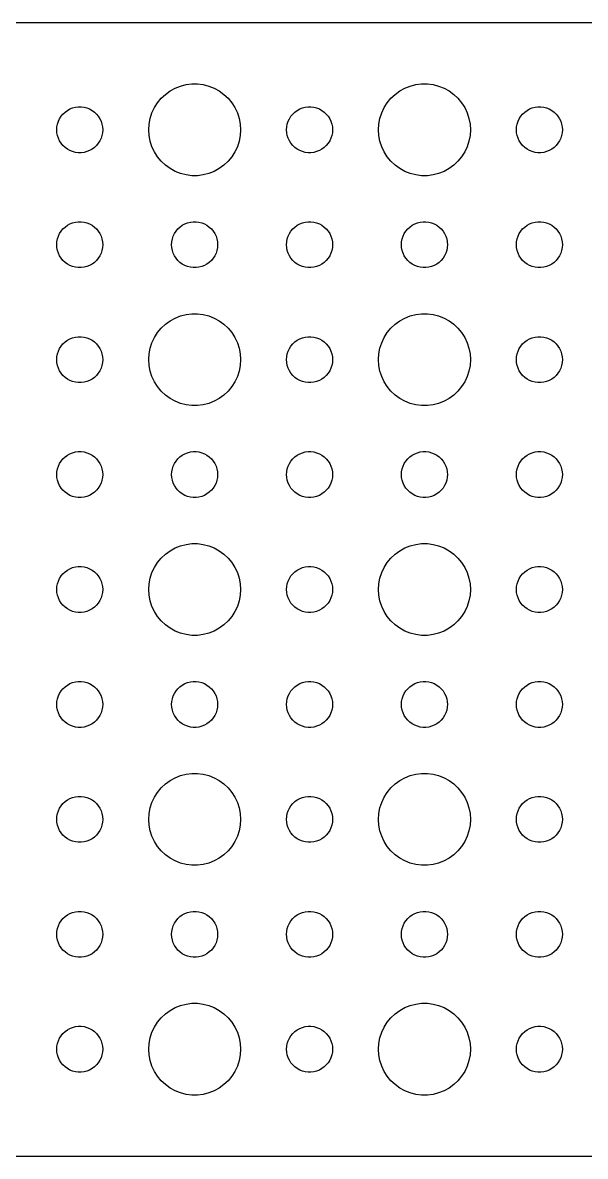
# Model space of a CAD drawing. Extents: x -82 to 82, y -37 to 37.
# Drawn here: x -41.2 to -4.5, y -37 to 37 of the extents above; entities that cross this region are included whole.
import ezdxf

# ---------------------------------------------------------------- set-up
doc = ezdxf.new("R2010")
doc.units = 0
doc.layers.get('0').update_dxf_attribs({"linetype": 'CONTINUOUS'})

msp = doc.modelspace()

# ---------------------------------------------------------------- linework, layer by layer
for points in [[(77.314, 36.9901), (-77.314, 36.9901)], [(-77.314, -36.9901), (77.314, -36.9901)]]:
    msp.add_lwpolyline(points)
for points in [[(-30.1884, 27.0059), (-30.5621, 27.0531), (-30.9271, 27.1468), (-31.2773, 27.2855), (-31.6075, 27.467), (-31.9123, 27.6885), (-32.1869, 27.9464), (-32.4271, 28.2366), (-32.6289, 28.5547), (-32.7893, 28.8956), (-32.9057, 29.2539), (-32.9763, 29.624), (-33, 30), (-32.9763, 30.376), (-32.9057, 30.7461), (-32.7893, 31.1044), (-32.6289, 31.4453), (-32.4271, 31.7634), (-32.1869, 32.0536), (-31.9123, 32.3115), (-31.6075, 32.533), (-31.2773, 32.7145), (-30.9271, 32.8532), (-30.5621, 32.9469), (-30.1884, 32.9941), (-29.8116, 32.9941), (-29.4379, 32.9469), (-29.0729, 32.8532), (-28.7227, 32.7145), (-28.3925, 32.533), (-28.0877, 32.3115), (-27.8131, 32.0536), (-27.5729, 31.7634), (-27.3711, 31.4453), (-27.2107, 31.1044), (-27.0943, 30.7461), (-27.0237, 30.376), (-27, 30), (-27.0237, 29.624), (-27.0943, 29.2539), (-27.2107, 28.8956), (-27.3711, 28.5547), (-27.5729, 28.2366), (-27.8131, 27.9464), (-28.0877, 27.6885), (-28.3925, 27.467), (-28.7227, 27.2855), (-29.0729, 27.1468), (-29.4379, 27.0531), (-29.8116, 27.0059)], [(-15.1884, 27.0059), (-15.5621, 27.0531), (-15.9271, 27.1468), (-16.2773, 27.2855), (-16.6075, 27.467), (-16.9123, 27.6885), (-17.1869, 27.9464), (-17.4271, 28.2366), (-17.6289, 28.5547), (-17.7893, 28.8956), (-17.9057, 29.2539), (-17.9763, 29.624), (-18, 30), (-17.9763, 30.376), (-17.9057, 30.7461), (-17.7893, 31.1044), (-17.6289, 31.4453), (-17.4271, 31.7634), (-17.1869, 32.0536), (-16.9123, 32.3115), (-16.6075, 32.533), (-16.2773, 32.7145), (-15.9271, 32.8532), (-15.5621, 32.9469), (-15.1884, 32.9941), (-14.8116, 32.9941), (-14.4379, 32.9469), (-14.0729, 32.8532), (-13.7227, 32.7145), (-13.3925, 32.533), (-13.0877, 32.3115), (-12.8131, 32.0536), (-12.5729, 31.7634), (-12.3711, 31.4453), (-12.2107, 31.1044), (-12.0943, 30.7461), (-12.0237, 30.376), (-12, 30), (-12.0237, 29.624), (-12.0943, 29.2539), (-12.2107, 28.8956), (-12.3711, 28.5547), (-12.5729, 28.2366), (-12.8131, 27.9464), (-13.0877, 27.6885), (-13.3925, 27.467), (-13.7227, 27.2855), (-14.0729, 27.1468), (-14.4379, 27.0531), (-14.8116, 27.0059)], [(-37.5942, 28.503), (-37.7811, 28.5266), (-37.9635, 28.5734), (-38.1387, 28.6428), (-38.3037, 28.7335), (-38.4561, 28.8442), (-38.5935, 28.9732), (-38.7135, 29.1183), (-38.8145, 29.2774), (-38.8947, 29.4478), (-38.9529, 29.627), (-38.9882, 29.812), (-39, 30), (-38.9882, 30.188), (-38.9529, 30.373), (-38.8947, 30.5522), (-38.8145, 30.7226), (-38.7135, 30.8817), (-38.5935, 31.0268), (-38.4561, 31.1558), (-38.3037, 31.2665), (-38.1387, 31.3572), (-37.9635, 31.4266), (-37.7811, 31.4734), (-37.5942, 31.497), (-37.4058, 31.497), (-37.2189, 31.4734), (-37.0365, 31.4266), (-36.8613, 31.3572), (-36.6963, 31.2665), (-36.5439, 31.1558), (-36.4065, 31.0268), (-36.2865, 30.8817), (-36.1855, 30.7226), (-36.1053, 30.5522), (-36.0471, 30.373), (-36.0118, 30.188), (-36, 30), (-36.0118, 29.812), (-36.0471, 29.627), (-36.1053, 29.4478), (-36.1855, 29.2774), (-36.2865, 29.1183), (-36.4065, 28.9732), (-36.5439, 28.8442), (-36.6963, 28.7335), (-36.8613, 28.6428), (-37.0365, 28.5734), (-37.2189, 28.5266), (-37.4058, 28.503)], [(-22.5942, 28.503), (-22.7811, 28.5266), (-22.9635, 28.5734), (-23.1387, 28.6428), (-23.3037, 28.7335), (-23.4561, 28.8442), (-23.5935, 28.9732), (-23.7135, 29.1183), (-23.8145, 29.2774), (-23.8947, 29.4478), (-23.9529, 29.627), (-23.9882, 29.812), (-24, 30), (-23.9882, 30.188), (-23.9529, 30.373), (-23.8947, 30.5522), (-23.8145, 30.7226), (-23.7135, 30.8817), (-23.5935, 31.0268), (-23.4561, 31.1558), (-23.3037, 31.2665), (-23.1387, 31.3572), (-22.9635, 31.4266), (-22.7811, 31.4734), (-22.5942, 31.497), (-22.4058, 31.497), (-22.2189, 31.4734), (-22.0365, 31.4266), (-21.8613, 31.3572), (-21.6963, 31.2665), (-21.5439, 31.1558), (-21.4065, 31.0268), (-21.2865, 30.8817), (-21.1855, 30.7226), (-21.1053, 30.5522), (-21.0471, 30.373), (-21.0118, 30.188), (-21, 30), (-21.0118, 29.812), (-21.0471, 29.627), (-21.1053, 29.4478), (-21.1855, 29.2774), (-21.2865, 29.1183), (-21.4065, 28.9732), (-21.5439, 28.8442), (-21.6963, 28.7335), (-21.8613, 28.6428), (-22.0365, 28.5734), (-22.2189, 28.5266), (-22.4058, 28.503)], [(-7.59419, 28.503), (-7.78107, 28.5266), (-7.96353, 28.5734), (-8.13867, 28.6428), (-8.30374, 28.7335), (-8.45614, 28.8442), (-8.59345, 28.9732), (-8.71353, 29.1183), (-8.81446, 29.2774), (-8.89466, 29.4478), (-8.95287, 29.627), (-8.98817, 29.812), (-9, 30), (-8.98817, 30.188), (-8.95287, 30.373), (-8.89466, 30.5522), (-8.81446, 30.7226), (-8.71353, 30.8817), (-8.59345, 31.0268), (-8.45614, 31.1558), (-8.30374, 31.2665), (-8.13867, 31.3572), (-7.96353, 31.4266), (-7.78107, 31.4734), (-7.59419, 31.497), (-7.40581, 31.497), (-7.21893, 31.4734), (-7.03647, 31.4266), (-6.86133, 31.3572), (-6.69626, 31.2665), (-6.54386, 31.1558), (-6.40655, 31.0268), (-6.28647, 30.8817), (-6.18554, 30.7226), (-6.10534, 30.5522), (-6.04713, 30.373), (-6.01183, 30.188), (-6, 30), (-6.01183, 29.812), (-6.04713, 29.627), (-6.10534, 29.4478), (-6.18554, 29.2774), (-6.28647, 29.1183), (-6.40655, 28.9732), (-6.54386, 28.8442), (-6.69626, 28.7335), (-6.86133, 28.6428), (-7.03647, 28.5734), (-7.21893, 28.5266), (-7.40581, 28.503)], [(-37.5942, 21.003), (-37.7811, 21.0266), (-37.9635, 21.0734), (-38.1387, 21.1428), (-38.3037, 21.2335), (-38.4561, 21.3442), (-38.5935, 21.4732), (-38.7135, 21.6183), (-38.8145, 21.7774), (-38.8947, 21.9478), (-38.9529, 22.127), (-38.9882, 22.312), (-39, 22.5), (-38.9882, 22.688), (-38.9529, 22.873), (-38.8947, 23.0522), (-38.8145, 23.2226), (-38.7135, 23.3817), (-38.5935, 23.5268), (-38.4561, 23.6558), (-38.3037, 23.7665), (-38.1387, 23.8572), (-37.9635, 23.9266), (-37.7811, 23.9734), (-37.5942, 23.997), (-37.4058, 23.997), (-37.2189, 23.9734), (-37.0365, 23.9266), (-36.8613, 23.8572), (-36.6963, 23.7665), (-36.5439, 23.6558), (-36.4065, 23.5268), (-36.2865, 23.3817), (-36.1855, 23.2226), (-36.1053, 23.0522), (-36.0471, 22.873), (-36.0118, 22.688), (-36, 22.5), (-36.0118, 22.312), (-36.0471, 22.127), (-36.1053, 21.9478), (-36.1855, 21.7774), (-36.2865, 21.6183), (-36.4065, 21.4732), (-36.5439, 21.3442), (-36.6963, 21.2335), (-36.8613, 21.1428), (-37.0365, 21.0734), (-37.2189, 21.0266), (-37.4058, 21.003)], [(-30.0942, 21.003), (-30.2811, 21.0266), (-30.4635, 21.0734), (-30.6387, 21.1428), (-30.8037, 21.2335), (-30.9561, 21.3442), (-31.0935, 21.4732), (-31.2135, 21.6183), (-31.3145, 21.7774), (-31.3947, 21.9478), (-31.4529, 22.127), (-31.4882, 22.312), (-31.5, 22.5), (-31.4882, 22.688), (-31.4529, 22.873), (-31.3947, 23.0522), (-31.3145, 23.2226), (-31.2135, 23.3817), (-31.0935, 23.5268), (-30.9561, 23.6558), (-30.8037, 23.7665), (-30.6387, 23.8572), (-30.4635, 23.9266), (-30.2811, 23.9734), (-30.0942, 23.997), (-29.9058, 23.997), (-29.7189, 23.9734), (-29.5365, 23.9266), (-29.3613, 23.8572), (-29.1963, 23.7665), (-29.0439, 23.6558), (-28.9065, 23.5268), (-28.7865, 23.3817), (-28.6855, 23.2226), (-28.6053, 23.0522), (-28.5471, 22.873), (-28.5118, 22.688), (-28.5, 22.5), (-28.5118, 22.312), (-28.5471, 22.127), (-28.6053, 21.9478), (-28.6855, 21.7774), (-28.7865, 21.6183), (-28.9065, 21.4732), (-29.0439, 21.3442), (-29.1963, 21.2335), (-29.3613, 21.1428), (-29.5365, 21.0734), (-29.7189, 21.0266), (-29.9058, 21.003)], [(-22.5942, 21.003), (-22.7811, 21.0266), (-22.9635, 21.0734), (-23.1387, 21.1428), (-23.3037, 21.2335), (-23.4561, 21.3442), (-23.5935, 21.4732), (-23.7135, 21.6183), (-23.8145, 21.7774), (-23.8947, 21.9478), (-23.9529, 22.127), (-23.9882, 22.312), (-24, 22.5), (-23.9882, 22.688), (-23.9529, 22.873), (-23.8947, 23.0522), (-23.8145, 23.2226), (-23.7135, 23.3817), (-23.5935, 23.5268), (-23.4561, 23.6558), (-23.3037, 23.7665), (-23.1387, 23.8572), (-22.9635, 23.9266), (-22.7811, 23.9734), (-22.5942, 23.997), (-22.4058, 23.997), (-22.2189, 23.9734), (-22.0365, 23.9266), (-21.8613, 23.8572), (-21.6963, 23.7665), (-21.5439, 23.6558), (-21.4065, 23.5268), (-21.2865, 23.3817), (-21.1855, 23.2226), (-21.1053, 23.0522), (-21.0471, 22.873), (-21.0118, 22.688), (-21, 22.5), (-21.0118, 22.312), (-21.0471, 22.127), (-21.1053, 21.9478), (-21.1855, 21.7774), (-21.2865, 21.6183), (-21.4065, 21.4732), (-21.5439, 21.3442), (-21.6963, 21.2335), (-21.8613, 21.1428), (-22.0365, 21.0734), (-22.2189, 21.0266), (-22.4058, 21.003)], [(-15.0942, 21.003), (-15.2811, 21.0266), (-15.4635, 21.0734), (-15.6387, 21.1428), (-15.8037, 21.2335), (-15.9561, 21.3442), (-16.0935, 21.4732), (-16.2135, 21.6183), (-16.3145, 21.7774), (-16.3947, 21.9478), (-16.4529, 22.127), (-16.4882, 22.312), (-16.5, 22.5), (-16.4882, 22.688), (-16.4529, 22.873), (-16.3947, 23.0522), (-16.3145, 23.2226), (-16.2135, 23.3817), (-16.0935, 23.5268), (-15.9561, 23.6558), (-15.8037, 23.7665), (-15.6387, 23.8572), (-15.4635, 23.9266), (-15.2811, 23.9734), (-15.0942, 23.997), (-14.9058, 23.997), (-14.7189, 23.9734), (-14.5365, 23.9266), (-14.3613, 23.8572), (-14.1963, 23.7665), (-14.0439, 23.6558), (-13.9065, 23.5268), (-13.7865, 23.3817), (-13.6855, 23.2226), (-13.6053, 23.0522), (-13.5471, 22.873), (-13.5118, 22.688), (-13.5, 22.5), (-13.5118, 22.312), (-13.5471, 22.127), (-13.6053, 21.9478), (-13.6855, 21.7774), (-13.7865, 21.6183), (-13.9065, 21.4732), (-14.0439, 21.3442), (-14.1963, 21.2335), (-14.3613, 21.1428), (-14.5365, 21.0734), (-14.7189, 21.0266), (-14.9058, 21.003)], [(-7.59419, 21.003), (-7.78107, 21.0266), (-7.96353, 21.0734), (-8.13867, 21.1428), (-8.30374, 21.2335), (-8.45614, 21.3442), (-8.59345, 21.4732), (-8.71353, 21.6183), (-8.81446, 21.7774), (-8.89466, 21.9478), (-8.95287, 22.127), (-8.98817, 22.312), (-9, 22.5), (-8.98817, 22.688), (-8.95287, 22.873), (-8.89466, 23.0522), (-8.81446, 23.2226), (-8.71353, 23.3817), (-8.59345, 23.5268), (-8.45614, 23.6558), (-8.30374, 23.7665), (-8.13867, 23.8572), (-7.96353, 23.9266), (-7.78107, 23.9734), (-7.59419, 23.997), (-7.40581, 23.997), (-7.21893, 23.9734), (-7.03647, 23.9266), (-6.86133, 23.8572), (-6.69626, 23.7665), (-6.54386, 23.6558), (-6.40655, 23.5268), (-6.28647, 23.3817), (-6.18554, 23.2226), (-6.10534, 23.0522), (-6.04713, 22.873), (-6.01183, 22.688), (-6, 22.5), (-6.01183, 22.312), (-6.04713, 22.127), (-6.10534, 21.9478), (-6.18554, 21.7774), (-6.28647, 21.6183), (-6.40655, 21.4732), (-6.54386, 21.3442), (-6.69626, 21.2335), (-6.86133, 21.1428), (-7.03647, 21.0734), (-7.21893, 21.0266), (-7.40581, 21.003)], [(-30.1884, 12.0059), (-30.5621, 12.0531), (-30.9271, 12.1468), (-31.2773, 12.2855), (-31.6075, 12.467), (-31.9123, 12.6885), (-32.1869, 12.9464), (-32.4271, 13.2366), (-32.6289, 13.5547), (-32.7893, 13.8956), (-32.9057, 14.2539), (-32.9763, 14.624), (-33, 15), (-32.9763, 15.376), (-32.9057, 15.7461), (-32.7893, 16.1044), (-32.6289, 16.4453), (-32.4271, 16.7634), (-32.1869, 17.0536), (-31.9123, 17.3115), (-31.6075, 17.533), (-31.2773, 17.7145), (-30.9271, 17.8532), (-30.5621, 17.9469), (-30.1884, 17.9941), (-29.8116, 17.9941), (-29.4379, 17.9469), (-29.0729, 17.8532), (-28.7227, 17.7145), (-28.3925, 17.533), (-28.0877, 17.3115), (-27.8131, 17.0536), (-27.5729, 16.7634), (-27.3711, 16.4453), (-27.2107, 16.1044), (-27.0943, 15.7461), (-27.0237, 15.376), (-27, 15), (-27.0237, 14.624), (-27.0943, 14.2539), (-27.2107, 13.8956), (-27.3711, 13.5547), (-27.5729, 13.2366), (-27.8131, 12.9464), (-28.0877, 12.6885), (-28.3925, 12.467), (-28.7227, 12.2855), (-29.0729, 12.1468), (-29.4379, 12.0531), (-29.8116, 12.0059)], [(-15.1884, 12.0059), (-15.5621, 12.0531), (-15.9271, 12.1468), (-16.2773, 12.2855), (-16.6075, 12.467), (-16.9123, 12.6885), (-17.1869, 12.9464), (-17.4271, 13.2366), (-17.6289, 13.5547), (-17.7893, 13.8956), (-17.9057, 14.2539), (-17.9763, 14.624), (-18, 15), (-17.9763, 15.376), (-17.9057, 15.7461), (-17.7893, 16.1044), (-17.6289, 16.4453), (-17.4271, 16.7634), (-17.1869, 17.0536), (-16.9123, 17.3115), (-16.6075, 17.533), (-16.2773, 17.7145), (-15.9271, 17.8532), (-15.5621, 17.9469), (-15.1884, 17.9941), (-14.8116, 17.9941), (-14.4379, 17.9469), (-14.0729, 17.8532), (-13.7227, 17.7145), (-13.3925, 17.533), (-13.0877, 17.3115), (-12.8131, 17.0536), (-12.5729, 16.7634), (-12.3711, 16.4453), (-12.2107, 16.1044), (-12.0943, 15.7461), (-12.0237, 15.376), (-12, 15), (-12.0237, 14.624), (-12.0943, 14.2539), (-12.2107, 13.8956), (-12.3711, 13.5547), (-12.5729, 13.2366), (-12.8131, 12.9464), (-13.0877, 12.6885), (-13.3925, 12.467), (-13.7227, 12.2855), (-14.0729, 12.1468), (-14.4379, 12.0531), (-14.8116, 12.0059)], [(-37.5942, 13.503), (-37.7811, 13.5266), (-37.9635, 13.5734), (-38.1387, 13.6428), (-38.3037, 13.7335), (-38.4561, 13.8442), (-38.5935, 13.9732), (-38.7135, 14.1183), (-38.8145, 14.2774), (-38.8947, 14.4478), (-38.9529, 14.627), (-38.9882, 14.812), (-39, 15), (-38.9882, 15.188), (-38.9529, 15.373), (-38.8947, 15.5522), (-38.8145, 15.7226), (-38.7135, 15.8817), (-38.5935, 16.0268), (-38.4561, 16.1558), (-38.3037, 16.2665), (-38.1387, 16.3572), (-37.9635, 16.4266), (-37.7811, 16.4734), (-37.5942, 16.497), (-37.4058, 16.497), (-37.2189, 16.4734), (-37.0365, 16.4266), (-36.8613, 16.3572), (-36.6963, 16.2665), (-36.5439, 16.1558), (-36.4065, 16.0268), (-36.2865, 15.8817), (-36.1855, 15.7226), (-36.1053, 15.5522), (-36.0471, 15.373), (-36.0118, 15.188), (-36, 15), (-36.0118, 14.812), (-36.0471, 14.627), (-36.1053, 14.4478), (-36.1855, 14.2774), (-36.2865, 14.1183), (-36.4065, 13.9732), (-36.5439, 13.8442), (-36.6963, 13.7335), (-36.8613, 13.6428), (-37.0365, 13.5734), (-37.2189, 13.5266), (-37.4058, 13.503)], [(-22.5942, 13.503), (-22.7811, 13.5266), (-22.9635, 13.5734), (-23.1387, 13.6428), (-23.3037, 13.7335), (-23.4561, 13.8442), (-23.5935, 13.9732), (-23.7135, 14.1183), (-23.8145, 14.2774), (-23.8947, 14.4478), (-23.9529, 14.627), (-23.9882, 14.812), (-24, 15), (-23.9882, 15.188), (-23.9529, 15.373), (-23.8947, 15.5522), (-23.8145, 15.7226), (-23.7135, 15.8817), (-23.5935, 16.0268), (-23.4561, 16.1558), (-23.3037, 16.2665), (-23.1387, 16.3572), (-22.9635, 16.4266), (-22.7811, 16.4734), (-22.5942, 16.497), (-22.4058, 16.497), (-22.2189, 16.4734), (-22.0365, 16.4266), (-21.8613, 16.3572), (-21.6963, 16.2665), (-21.5439, 16.1558), (-21.4065, 16.0268), (-21.2865, 15.8817), (-21.1855, 15.7226), (-21.1053, 15.5522), (-21.0471, 15.373), (-21.0118, 15.188), (-21, 15), (-21.0118, 14.812), (-21.0471, 14.627), (-21.1053, 14.4478), (-21.1855, 14.2774), (-21.2865, 14.1183), (-21.4065, 13.9732), (-21.5439, 13.8442), (-21.6963, 13.7335), (-21.8613, 13.6428), (-22.0365, 13.5734), (-22.2189, 13.5266), (-22.4058, 13.503)], [(-7.59419, 13.503), (-7.78107, 13.5266), (-7.96353, 13.5734), (-8.13867, 13.6428), (-8.30374, 13.7335), (-8.45614, 13.8442), (-8.59345, 13.9732), (-8.71353, 14.1183), (-8.81446, 14.2774), (-8.89466, 14.4478), (-8.95287, 14.627), (-8.98817, 14.812), (-9, 15), (-8.98817, 15.188), (-8.95287, 15.373), (-8.89466, 15.5522), (-8.81446, 15.7226), (-8.71353, 15.8817), (-8.59345, 16.0268), (-8.45614, 16.1558), (-8.30374, 16.2665), (-8.13867, 16.3572), (-7.96353, 16.4266), (-7.78107, 16.4734), (-7.59419, 16.497), (-7.40581, 16.497), (-7.21893, 16.4734), (-7.03647, 16.4266), (-6.86133, 16.3572), (-6.69626, 16.2665), (-6.54386, 16.1558), (-6.40655, 16.0268), (-6.28647, 15.8817), (-6.18554, 15.7226), (-6.10534, 15.5522), (-6.04713, 15.373), (-6.01183, 15.188), (-6, 15), (-6.01183, 14.812), (-6.04713, 14.627), (-6.10534, 14.4478), (-6.18554, 14.2774), (-6.28647, 14.1183), (-6.40655, 13.9732), (-6.54386, 13.8442), (-6.69626, 13.7335), (-6.86133, 13.6428), (-7.03647, 13.5734), (-7.21893, 13.5266), (-7.40581, 13.503)], [(-37.5942, 6.00296), (-37.7811, 6.02657), (-37.9635, 6.07342), (-38.1387, 6.14276), (-38.3037, 6.23351), (-38.4561, 6.34423), (-38.5935, 6.47318), (-38.7135, 6.61832), (-38.8145, 6.77737), (-38.8947, 6.94781), (-38.9529, 7.12697), (-38.9882, 7.312), (-39, 7.5), (-38.9882, 7.688), (-38.9529, 7.87303), (-38.8947, 8.05219), (-38.8145, 8.22263), (-38.7135, 8.38168), (-38.5935, 8.52682), (-38.4561, 8.65577), (-38.3037, 8.76649), (-38.1387, 8.85724), (-37.9635, 8.92658), (-37.7811, 8.97343), (-37.5942, 8.99704), (-37.4058, 8.99704), (-37.2189, 8.97343), (-37.0365, 8.92658), (-36.8613, 8.85724), (-36.6963, 8.76649), (-36.5439, 8.65577), (-36.4065, 8.52682), (-36.2865, 8.38168), (-36.1855, 8.22263), (-36.1053, 8.05219), (-36.0471, 7.87303), (-36.0118, 7.688), (-36, 7.5), (-36.0118, 7.312), (-36.0471, 7.12697), (-36.1053, 6.94781), (-36.1855, 6.77737), (-36.2865, 6.61832), (-36.4065, 6.47318), (-36.5439, 6.34423), (-36.6963, 6.23351), (-36.8613, 6.14276), (-37.0365, 6.07342), (-37.2189, 6.02657), (-37.4058, 6.00296)], [(-30.0942, 6.00296), (-30.2811, 6.02657), (-30.4635, 6.07342), (-30.6387, 6.14276), (-30.8037, 6.23351), (-30.9561, 6.34423), (-31.0935, 6.47318), (-31.2135, 6.61832), (-31.3145, 6.77737), (-31.3947, 6.94781), (-31.4529, 7.12697), (-31.4882, 7.312), (-31.5, 7.5), (-31.4882, 7.688), (-31.4529, 7.87303), (-31.3947, 8.05219), (-31.3145, 8.22263), (-31.2135, 8.38168), (-31.0935, 8.52682), (-30.9561, 8.65577), (-30.8037, 8.76649), (-30.6387, 8.85724), (-30.4635, 8.92658), (-30.2811, 8.97343), (-30.0942, 8.99704), (-29.9058, 8.99704), (-29.7189, 8.97343), (-29.5365, 8.92658), (-29.3613, 8.85724), (-29.1963, 8.76649), (-29.0439, 8.65577), (-28.9065, 8.52682), (-28.7865, 8.38168), (-28.6855, 8.22263), (-28.6053, 8.05219), (-28.5471, 7.87303), (-28.5118, 7.688), (-28.5, 7.5), (-28.5118, 7.312), (-28.5471, 7.12697), (-28.6053, 6.94781), (-28.6855, 6.77737), (-28.7865, 6.61832), (-28.9065, 6.47318), (-29.0439, 6.34423), (-29.1963, 6.23351), (-29.3613, 6.14276), (-29.5365, 6.07342), (-29.7189, 6.02657), (-29.9058, 6.00296)], [(-22.5942, 6.00296), (-22.7811, 6.02657), (-22.9635, 6.07342), (-23.1387, 6.14276), (-23.3037, 6.23351), (-23.4561, 6.34423), (-23.5935, 6.47318), (-23.7135, 6.61832), (-23.8145, 6.77737), (-23.8947, 6.94781), (-23.9529, 7.12697), (-23.9882, 7.312), (-24, 7.5), (-23.9882, 7.688), (-23.9529, 7.87303), (-23.8947, 8.05219), (-23.8145, 8.22263), (-23.7135, 8.38168), (-23.5935, 8.52682), (-23.4561, 8.65577), (-23.3037, 8.76649), (-23.1387, 8.85724), (-22.9635, 8.92658), (-22.7811, 8.97343), (-22.5942, 8.99704), (-22.4058, 8.99704), (-22.2189, 8.97343), (-22.0365, 8.92658), (-21.8613, 8.85724), (-21.6963, 8.76649), (-21.5439, 8.65577), (-21.4065, 8.52682), (-21.2865, 8.38168), (-21.1855, 8.22263), (-21.1053, 8.05219), (-21.0471, 7.87303), (-21.0118, 7.688), (-21, 7.5), (-21.0118, 7.312), (-21.0471, 7.12697), (-21.1053, 6.94781), (-21.1855, 6.77737), (-21.2865, 6.61832), (-21.4065, 6.47318), (-21.5439, 6.34423), (-21.6963, 6.23351), (-21.8613, 6.14276), (-22.0365, 6.07342), (-22.2189, 6.02657), (-22.4058, 6.00296)], [(-15.0942, 6.00296), (-15.2811, 6.02657), (-15.4635, 6.07342), (-15.6387, 6.14276), (-15.8037, 6.23351), (-15.9561, 6.34423), (-16.0935, 6.47318), (-16.2135, 6.61832), (-16.3145, 6.77737), (-16.3947, 6.94781), (-16.4529, 7.12697), (-16.4882, 7.312), (-16.5, 7.5), (-16.4882, 7.688), (-16.4529, 7.87303), (-16.3947, 8.05219), (-16.3145, 8.22263), (-16.2135, 8.38168), (-16.0935, 8.52682), (-15.9561, 8.65577), (-15.8037, 8.76649), (-15.6387, 8.85724), (-15.4635, 8.92658), (-15.2811, 8.97343), (-15.0942, 8.99704), (-14.9058, 8.99704), (-14.7189, 8.97343), (-14.5365, 8.92658), (-14.3613, 8.85724), (-14.1963, 8.76649), (-14.0439, 8.65577), (-13.9065, 8.52682), (-13.7865, 8.38168), (-13.6855, 8.22263), (-13.6053, 8.05219), (-13.5471, 7.87303), (-13.5118, 7.688), (-13.5, 7.5), (-13.5118, 7.312), (-13.5471, 7.12697), (-13.6053, 6.94781), (-13.6855, 6.77737), (-13.7865, 6.61832), (-13.9065, 6.47318), (-14.0439, 6.34423), (-14.1963, 6.23351), (-14.3613, 6.14276), (-14.5365, 6.07342), (-14.7189, 6.02657), (-14.9058, 6.00296)], [(-7.59419, 6.00296), (-7.78107, 6.02657), (-7.96353, 6.07342), (-8.13867, 6.14276), (-8.30374, 6.23351), (-8.45614, 6.34423), (-8.59345, 6.47318), (-8.71353, 6.61832), (-8.81446, 6.77737), (-8.89466, 6.94781), (-8.95287, 7.12697), (-8.98817, 7.312), (-9, 7.5), (-8.98817, 7.688), (-8.95287, 7.87303), (-8.89466, 8.05219), (-8.81446, 8.22263), (-8.71353, 8.38168), (-8.59345, 8.52682), (-8.45614, 8.65577), (-8.30374, 8.76649), (-8.13867, 8.85724), (-7.96353, 8.92658), (-7.78107, 8.97343), (-7.59419, 8.99704), (-7.40581, 8.99704), (-7.21893, 8.97343), (-7.03647, 8.92658), (-6.86133, 8.85724), (-6.69626, 8.76649), (-6.54386, 8.65577), (-6.40655, 8.52682), (-6.28647, 8.38168), (-6.18554, 8.22263), (-6.10534, 8.05219), (-6.04713, 7.87303), (-6.01183, 7.688), (-6, 7.5), (-6.01183, 7.312), (-6.04713, 7.12697), (-6.10534, 6.94781), (-6.18554, 6.77737), (-6.28647, 6.61832), (-6.40655, 6.47318), (-6.54386, 6.34423), (-6.69626, 6.23351), (-6.86133, 6.14276), (-7.03647, 6.07342), (-7.21893, 6.02657), (-7.40581, 6.00296)], [(-30.1884, -2.99408), (-30.5621, -2.94686), (-30.9271, -2.85317), (-31.2773, -2.71448), (-31.6075, -2.53298), (-31.9123, -2.31154), (-32.1869, -2.05364), (-32.4271, -1.76336), (-32.6289, -1.44526), (-32.7893, -1.10437), (-32.9057, -0.74607), (-32.9763, -0.376), (-33, 0), (-32.9763, 0.376), (-32.9057, 0.74607), (-32.7893, 1.10437), (-32.6289, 1.44526), (-32.4271, 1.76336), (-32.1869, 2.05364), (-31.9123, 2.31154), (-31.6075, 2.53298), (-31.2773, 2.71448), (-30.9271, 2.85317), (-30.5621, 2.94686), (-30.1884, 2.99408), (-29.8116, 2.99408), (-29.4379, 2.94686), (-29.0729, 2.85317), (-28.7227, 2.71448), (-28.3925, 2.53298), (-28.0877, 2.31154), (-27.8131, 2.05364), (-27.5729, 1.76336), (-27.3711, 1.44526), (-27.2107, 1.10437), (-27.0943, 0.74607), (-27.0237, 0.376), (-27, 0), (-27.0237, -0.376), (-27.0943, -0.74607), (-27.2107, -1.10437), (-27.3711, -1.44526), (-27.5729, -1.76336), (-27.8131, -2.05364), (-28.0877, -2.31154), (-28.3925, -2.53298), (-28.7227, -2.71448), (-29.0729, -2.85317), (-29.4379, -2.94686), (-29.8116, -2.99408)], [(-15.1884, -2.99408), (-15.5621, -2.94686), (-15.9271, -2.85317), (-16.2773, -2.71448), (-16.6075, -2.53298), (-16.9123, -2.31154), (-17.1869, -2.05364), (-17.4271, -1.76336), (-17.6289, -1.44526), (-17.7893, -1.10437), (-17.9057, -0.74607), (-17.9763, -0.376), (-18, 0), (-17.9763, 0.376), (-17.9057, 0.74607), (-17.7893, 1.10437), (-17.6289, 1.44526), (-17.4271, 1.76336), (-17.1869, 2.05364), (-16.9123, 2.31154), (-16.6075, 2.53298), (-16.2773, 2.71448), (-15.9271, 2.85317), (-15.5621, 2.94686), (-15.1884, 2.99408), (-14.8116, 2.99408), (-14.4379, 2.94686), (-14.0729, 2.85317), (-13.7227, 2.71448), (-13.3925, 2.53298), (-13.0877, 2.31154), (-12.8131, 2.05364), (-12.5729, 1.76336), (-12.3711, 1.44526), (-12.2107, 1.10437), (-12.0943, 0.74607), (-12.0237, 0.376), (-12, 0), (-12.0237, -0.376), (-12.0943, -0.74607), (-12.2107, -1.10437), (-12.3711, -1.44526), (-12.5729, -1.76336), (-12.8131, -2.05364), (-13.0877, -2.31154), (-13.3925, -2.53298), (-13.7227, -2.71448), (-14.0729, -2.85317), (-14.4379, -2.94686), (-14.8116, -2.99408)], [(-37.5942, -1.49704), (-37.7811, -1.47343), (-37.9635, -1.42658), (-38.1387, -1.35724), (-38.3037, -1.26649), (-38.4561, -1.15577), (-38.5935, -1.02682), (-38.7135, -0.88168), (-38.8145, -0.72263), (-38.8947, -0.55219), (-38.9529, -0.37304), (-38.9882, -0.188), (-39, 0), (-38.9882, 0.188), (-38.9529, 0.37304), (-38.8947, 0.55219), (-38.8145, 0.72263), (-38.7135, 0.88168), (-38.5935, 1.02682), (-38.4561, 1.15577), (-38.3037, 1.26649), (-38.1387, 1.35724), (-37.9635, 1.42658), (-37.7811, 1.47343), (-37.5942, 1.49704), (-37.4058, 1.49704), (-37.2189, 1.47343), (-37.0365, 1.42658), (-36.8613, 1.35724), (-36.6963, 1.26649), (-36.5439, 1.15577), (-36.4065, 1.02682), (-36.2865, 0.88168), (-36.1855, 0.72263), (-36.1053, 0.55219), (-36.0471, 0.37304), (-36.0118, 0.188), (-36, 0), (-36.0118, -0.188), (-36.0471, -0.37304), (-36.1053, -0.55219), (-36.1855, -0.72263), (-36.2865, -0.88168), (-36.4065, -1.02682), (-36.5439, -1.15577), (-36.6963, -1.26649), (-36.8613, -1.35724), (-37.0365, -1.42658), (-37.2189, -1.47343), (-37.4058, -1.49704)], [(-22.5942, -1.49704), (-22.7811, -1.47343), (-22.9635, -1.42658), (-23.1387, -1.35724), (-23.3037, -1.26649), (-23.4561, -1.15577), (-23.5935, -1.02682), (-23.7135, -0.88168), (-23.8145, -0.72263), (-23.8947, -0.55219), (-23.9529, -0.37304), (-23.9882, -0.188), (-24, 0), (-23.9882, 0.188), (-23.9529, 0.37304), (-23.8947, 0.55219), (-23.8145, 0.72263), (-23.7135, 0.88168), (-23.5935, 1.02682), (-23.4561, 1.15577), (-23.3037, 1.26649), (-23.1387, 1.35724), (-22.9635, 1.42658), (-22.7811, 1.47343), (-22.5942, 1.49704), (-22.4058, 1.49704), (-22.2189, 1.47343), (-22.0365, 1.42658), (-21.8613, 1.35724), (-21.6963, 1.26649), (-21.5439, 1.15577), (-21.4065, 1.02682), (-21.2865, 0.88168), (-21.1855, 0.72263), (-21.1053, 0.55219), (-21.0471, 0.37304), (-21.0118, 0.188), (-21, 0), (-21.0118, -0.188), (-21.0471, -0.37304), (-21.1053, -0.55219), (-21.1855, -0.72263), (-21.2865, -0.88168), (-21.4065, -1.02682), (-21.5439, -1.15577), (-21.6963, -1.26649), (-21.8613, -1.35724), (-22.0365, -1.42658), (-22.2189, -1.47343), (-22.4058, -1.49704)], [(-7.59419, -1.49704), (-7.78107, -1.47343), (-7.96353, -1.42658), (-8.13867, -1.35724), (-8.30374, -1.26649), (-8.45614, -1.15577), (-8.59345, -1.02682), (-8.71353, -0.88168), (-8.81446, -0.72263), (-8.89466, -0.55219), (-8.95287, -0.37304), (-8.98817, -0.188), (-9, 0), (-8.98817, 0.188), (-8.95287, 0.37304), (-8.89466, 0.55219), (-8.81446, 0.72263), (-8.71353, 0.88168), (-8.59345, 1.02682), (-8.45614, 1.15577), (-8.30374, 1.26649), (-8.13867, 1.35724), (-7.96353, 1.42658), (-7.78107, 1.47343), (-7.59419, 1.49704), (-7.40581, 1.49704), (-7.21893, 1.47343), (-7.03647, 1.42658), (-6.86133, 1.35724), (-6.69626, 1.26649), (-6.54386, 1.15577), (-6.40655, 1.02682), (-6.28647, 0.88168), (-6.18554, 0.72263), (-6.10534, 0.55219), (-6.04713, 0.37304), (-6.01183, 0.188), (-6, 0), (-6.01183, -0.188), (-6.04713, -0.37304), (-6.10534, -0.55219), (-6.18554, -0.72263), (-6.28647, -0.88168), (-6.40655, -1.02682), (-6.54386, -1.15577), (-6.69626, -1.26649), (-6.86133, -1.35724), (-7.03647, -1.42658), (-7.21893, -1.47343), (-7.40581, -1.49704)], [(-37.5942, -8.99704), (-37.7811, -8.97343), (-37.9635, -8.92658), (-38.1387, -8.85724), (-38.3037, -8.76649), (-38.4561, -8.65577), (-38.5935, -8.52682), (-38.7135, -8.38168), (-38.8145, -8.22263), (-38.8947, -8.05219), (-38.9529, -7.87303), (-38.9882, -7.688), (-39, -7.5), (-38.9882, -7.312), (-38.9529, -7.12697), (-38.8947, -6.94781), (-38.8145, -6.77737), (-38.7135, -6.61832), (-38.5935, -6.47318), (-38.4561, -6.34423), (-38.3037, -6.23351), (-38.1387, -6.14276), (-37.9635, -6.07342), (-37.7811, -6.02657), (-37.5942, -6.00296), (-37.4058, -6.00296), (-37.2189, -6.02657), (-37.0365, -6.07342), (-36.8613, -6.14276), (-36.6963, -6.23351), (-36.5439, -6.34423), (-36.4065, -6.47318), (-36.2865, -6.61832), (-36.1855, -6.77737), (-36.1053, -6.94781), (-36.0471, -7.12697), (-36.0118, -7.312), (-36, -7.5), (-36.0118, -7.688), (-36.0471, -7.87303), (-36.1053, -8.05219), (-36.1855, -8.22263), (-36.2865, -8.38168), (-36.4065, -8.52682), (-36.5439, -8.65577), (-36.6963, -8.76649), (-36.8613, -8.85724), (-37.0365, -8.92658), (-37.2189, -8.97343), (-37.4058, -8.99704)], [(-30.0942, -8.99704), (-30.2811, -8.97343), (-30.4635, -8.92658), (-30.6387, -8.85724), (-30.8037, -8.76649), (-30.9561, -8.65577), (-31.0935, -8.52682), (-31.2135, -8.38168), (-31.3145, -8.22263), (-31.3947, -8.05219), (-31.4529, -7.87303), (-31.4882, -7.688), (-31.5, -7.5), (-31.4882, -7.312), (-31.4529, -7.12697), (-31.3947, -6.94781), (-31.3145, -6.77737), (-31.2135, -6.61832), (-31.0935, -6.47318), (-30.9561, -6.34423), (-30.8037, -6.23351), (-30.6387, -6.14276), (-30.4635, -6.07342), (-30.2811, -6.02657), (-30.0942, -6.00296), (-29.9058, -6.00296), (-29.7189, -6.02657), (-29.5365, -6.07342), (-29.3613, -6.14276), (-29.1963, -6.23351), (-29.0439, -6.34423), (-28.9065, -6.47318), (-28.7865, -6.61832), (-28.6855, -6.77737), (-28.6053, -6.94781), (-28.5471, -7.12697), (-28.5118, -7.312), (-28.5, -7.5), (-28.5118, -7.688), (-28.5471, -7.87303), (-28.6053, -8.05219), (-28.6855, -8.22263), (-28.7865, -8.38168), (-28.9065, -8.52682), (-29.0439, -8.65577), (-29.1963, -8.76649), (-29.3613, -8.85724), (-29.5365, -8.92658), (-29.7189, -8.97343), (-29.9058, -8.99704)], [(-22.5942, -8.99704), (-22.7811, -8.97343), (-22.9635, -8.92658), (-23.1387, -8.85724), (-23.3037, -8.76649), (-23.4561, -8.65577), (-23.5935, -8.52682), (-23.7135, -8.38168), (-23.8145, -8.22263), (-23.8947, -8.05219), (-23.9529, -7.87303), (-23.9882, -7.688), (-24, -7.5), (-23.9882, -7.312), (-23.9529, -7.12697), (-23.8947, -6.94781), (-23.8145, -6.77737), (-23.7135, -6.61832), (-23.5935, -6.47318), (-23.4561, -6.34423), (-23.3037, -6.23351), (-23.1387, -6.14276), (-22.9635, -6.07342), (-22.7811, -6.02657), (-22.5942, -6.00296), (-22.4058, -6.00296), (-22.2189, -6.02657), (-22.0365, -6.07342), (-21.8613, -6.14276), (-21.6963, -6.23351), (-21.5439, -6.34423), (-21.4065, -6.47318), (-21.2865, -6.61832), (-21.1855, -6.77737), (-21.1053, -6.94781), (-21.0471, -7.12697), (-21.0118, -7.312), (-21, -7.5), (-21.0118, -7.688), (-21.0471, -7.87303), (-21.1053, -8.05219), (-21.1855, -8.22263), (-21.2865, -8.38168), (-21.4065, -8.52682), (-21.5439, -8.65577), (-21.6963, -8.76649), (-21.8613, -8.85724), (-22.0365, -8.92658), (-22.2189, -8.97343), (-22.4058, -8.99704)], [(-15.0942, -8.99704), (-15.2811, -8.97343), (-15.4635, -8.92658), (-15.6387, -8.85724), (-15.8037, -8.76649), (-15.9561, -8.65577), (-16.0935, -8.52682), (-16.2135, -8.38168), (-16.3145, -8.22263), (-16.3947, -8.05219), (-16.4529, -7.87303), (-16.4882, -7.688), (-16.5, -7.5), (-16.4882, -7.312), (-16.4529, -7.12697), (-16.3947, -6.94781), (-16.3145, -6.77737), (-16.2135, -6.61832), (-16.0935, -6.47318), (-15.9561, -6.34423), (-15.8037, -6.23351), (-15.6387, -6.14276), (-15.4635, -6.07342), (-15.2811, -6.02657), (-15.0942, -6.00296), (-14.9058, -6.00296), (-14.7189, -6.02657), (-14.5365, -6.07342), (-14.3613, -6.14276), (-14.1963, -6.23351), (-14.0439, -6.34423), (-13.9065, -6.47318), (-13.7865, -6.61832), (-13.6855, -6.77737), (-13.6053, -6.94781), (-13.5471, -7.12697), (-13.5118, -7.312), (-13.5, -7.5), (-13.5118, -7.688), (-13.5471, -7.87303), (-13.6053, -8.05219), (-13.6855, -8.22263), (-13.7865, -8.38168), (-13.9065, -8.52682), (-14.0439, -8.65577), (-14.1963, -8.76649), (-14.3613, -8.85724), (-14.5365, -8.92658), (-14.7189, -8.97343), (-14.9058, -8.99704)], [(-7.59419, -8.99704), (-7.78107, -8.97343), (-7.96353, -8.92658), (-8.13867, -8.85724), (-8.30374, -8.76649), (-8.45614, -8.65577), (-8.59345, -8.52682), (-8.71353, -8.38168), (-8.81446, -8.22263), (-8.89466, -8.05219), (-8.95287, -7.87303), (-8.98817, -7.688), (-9, -7.5), (-8.98817, -7.312), (-8.95287, -7.12697), (-8.89466, -6.94781), (-8.81446, -6.77737), (-8.71353, -6.61832), (-8.59345, -6.47318), (-8.45614, -6.34423), (-8.30374, -6.23351), (-8.13867, -6.14276), (-7.96353, -6.07342), (-7.78107, -6.02657), (-7.59419, -6.00296), (-7.40581, -6.00296), (-7.21893, -6.02657), (-7.03647, -6.07342), (-6.86133, -6.14276), (-6.69626, -6.23351), (-6.54386, -6.34423), (-6.40655, -6.47318), (-6.28647, -6.61832), (-6.18554, -6.77737), (-6.10534, -6.94781), (-6.04713, -7.12697), (-6.01183, -7.312), (-6, -7.5), (-6.01183, -7.688), (-6.04713, -7.87303), (-6.10534, -8.05219), (-6.18554, -8.22263), (-6.28647, -8.38168), (-6.40655, -8.52682), (-6.54386, -8.65577), (-6.69626, -8.76649), (-6.86133, -8.85724), (-7.03647, -8.92658), (-7.21893, -8.97343), (-7.40581, -8.99704)], [(-30.1884, -17.9941), (-30.5621, -17.9469), (-30.9271, -17.8532), (-31.2773, -17.7145), (-31.6075, -17.533), (-31.9123, -17.3115), (-32.1869, -17.0536), (-32.4271, -16.7634), (-32.6289, -16.4453), (-32.7893, -16.1044), (-32.9057, -15.7461), (-32.9763, -15.376), (-33, -15), (-32.9763, -14.624), (-32.9057, -14.2539), (-32.7893, -13.8956), (-32.6289, -13.5547), (-32.4271, -13.2366), (-32.1869, -12.9464), (-31.9123, -12.6885), (-31.6075, -12.467), (-31.2773, -12.2855), (-30.9271, -12.1468), (-30.5621, -12.0531), (-30.1884, -12.0059), (-29.8116, -12.0059), (-29.4379, -12.0531), (-29.0729, -12.1468), (-28.7227, -12.2855), (-28.3925, -12.467), (-28.0877, -12.6885), (-27.8131, -12.9464), (-27.5729, -13.2366), (-27.3711, -13.5547), (-27.2107, -13.8956), (-27.0943, -14.2539), (-27.0237, -14.624), (-27, -15), (-27.0237, -15.376), (-27.0943, -15.7461), (-27.2107, -16.1044), (-27.3711, -16.4453), (-27.5729, -16.7634), (-27.8131, -17.0536), (-28.0877, -17.3115), (-28.3925, -17.533), (-28.7227, -17.7145), (-29.0729, -17.8532), (-29.4379, -17.9469), (-29.8116, -17.9941)], [(-15.1884, -17.9941), (-15.5621, -17.9469), (-15.9271, -17.8532), (-16.2773, -17.7145), (-16.6075, -17.533), (-16.9123, -17.3115), (-17.1869, -17.0536), (-17.4271, -16.7634), (-17.6289, -16.4453), (-17.7893, -16.1044), (-17.9057, -15.7461), (-17.9763, -15.376), (-18, -15), (-17.9763, -14.624), (-17.9057, -14.2539), (-17.7893, -13.8956), (-17.6289, -13.5547), (-17.4271, -13.2366), (-17.1869, -12.9464), (-16.9123, -12.6885), (-16.6075, -12.467), (-16.2773, -12.2855), (-15.9271, -12.1468), (-15.5621, -12.0531), (-15.1884, -12.0059), (-14.8116, -12.0059), (-14.4379, -12.0531), (-14.0729, -12.1468), (-13.7227, -12.2855), (-13.3925, -12.467), (-13.0877, -12.6885), (-12.8131, -12.9464), (-12.5729, -13.2366), (-12.3711, -13.5547), (-12.2107, -13.8956), (-12.0943, -14.2539), (-12.0237, -14.624), (-12, -15), (-12.0237, -15.376), (-12.0943, -15.7461), (-12.2107, -16.1044), (-12.3711, -16.4453), (-12.5729, -16.7634), (-12.8131, -17.0536), (-13.0877, -17.3115), (-13.3925, -17.533), (-13.7227, -17.7145), (-14.0729, -17.8532), (-14.4379, -17.9469), (-14.8116, -17.9941)], [(-37.5942, -16.497), (-37.7811, -16.4734), (-37.9635, -16.4266), (-38.1387, -16.3572), (-38.3037, -16.2665), (-38.4561, -16.1558), (-38.5935, -16.0268), (-38.7135, -15.8817), (-38.8145, -15.7226), (-38.8947, -15.5522), (-38.9529, -15.373), (-38.9882, -15.188), (-39, -15), (-38.9882, -14.812), (-38.9529, -14.627), (-38.8947, -14.4478), (-38.8145, -14.2774), (-38.7135, -14.1183), (-38.5935, -13.9732), (-38.4561, -13.8442), (-38.3037, -13.7335), (-38.1387, -13.6428), (-37.9635, -13.5734), (-37.7811, -13.5266), (-37.5942, -13.503), (-37.4058, -13.503), (-37.2189, -13.5266), (-37.0365, -13.5734), (-36.8613, -13.6428), (-36.6963, -13.7335), (-36.5439, -13.8442), (-36.4065, -13.9732), (-36.2865, -14.1183), (-36.1855, -14.2774), (-36.1053, -14.4478), (-36.0471, -14.627), (-36.0118, -14.812), (-36, -15), (-36.0118, -15.188), (-36.0471, -15.373), (-36.1053, -15.5522), (-36.1855, -15.7226), (-36.2865, -15.8817), (-36.4065, -16.0268), (-36.5439, -16.1558), (-36.6963, -16.2665), (-36.8613, -16.3572), (-37.0365, -16.4266), (-37.2189, -16.4734), (-37.4058, -16.497)], [(-22.5942, -16.497), (-22.7811, -16.4734), (-22.9635, -16.4266), (-23.1387, -16.3572), (-23.3037, -16.2665), (-23.4561, -16.1558), (-23.5935, -16.0268), (-23.7135, -15.8817), (-23.8145, -15.7226), (-23.8947, -15.5522), (-23.9529, -15.373), (-23.9882, -15.188), (-24, -15), (-23.9882, -14.812), (-23.9529, -14.627), (-23.8947, -14.4478), (-23.8145, -14.2774), (-23.7135, -14.1183), (-23.5935, -13.9732), (-23.4561, -13.8442), (-23.3037, -13.7335), (-23.1387, -13.6428), (-22.9635, -13.5734), (-22.7811, -13.5266), (-22.5942, -13.503), (-22.4058, -13.503), (-22.2189, -13.5266), (-22.0365, -13.5734), (-21.8613, -13.6428), (-21.6963, -13.7335), (-21.5439, -13.8442), (-21.4065, -13.9732), (-21.2865, -14.1183), (-21.1855, -14.2774), (-21.1053, -14.4478), (-21.0471, -14.627), (-21.0118, -14.812), (-21, -15), (-21.0118, -15.188), (-21.0471, -15.373), (-21.1053, -15.5522), (-21.1855, -15.7226), (-21.2865, -15.8817), (-21.4065, -16.0268), (-21.5439, -16.1558), (-21.6963, -16.2665), (-21.8613, -16.3572), (-22.0365, -16.4266), (-22.2189, -16.4734), (-22.4058, -16.497)], [(-7.59419, -16.497), (-7.78107, -16.4734), (-7.96353, -16.4266), (-8.13867, -16.3572), (-8.30374, -16.2665), (-8.45614, -16.1558), (-8.59345, -16.0268), (-8.71353, -15.8817), (-8.81446, -15.7226), (-8.89466, -15.5522), (-8.95287, -15.373), (-8.98817, -15.188), (-9, -15), (-8.98817, -14.812), (-8.95287, -14.627), (-8.89466, -14.4478), (-8.81446, -14.2774), (-8.71353, -14.1183), (-8.59345, -13.9732), (-8.45614, -13.8442), (-8.30374, -13.7335), (-8.13867, -13.6428), (-7.96353, -13.5734), (-7.78107, -13.5266), (-7.59419, -13.503), (-7.40581, -13.503), (-7.21893, -13.5266), (-7.03647, -13.5734), (-6.86133, -13.6428), (-6.69626, -13.7335), (-6.54386, -13.8442), (-6.40655, -13.9732), (-6.28647, -14.1183), (-6.18554, -14.2774), (-6.10534, -14.4478), (-6.04713, -14.627), (-6.01183, -14.812), (-6, -15), (-6.01183, -15.188), (-6.04713, -15.373), (-6.10534, -15.5522), (-6.18554, -15.7226), (-6.28647, -15.8817), (-6.40655, -16.0268), (-6.54386, -16.1558), (-6.69626, -16.2665), (-6.86133, -16.3572), (-7.03647, -16.4266), (-7.21893, -16.4734), (-7.40581, -16.497)], [(-37.5942, -23.997), (-37.7811, -23.9734), (-37.9635, -23.9266), (-38.1387, -23.8572), (-38.3037, -23.7665), (-38.4561, -23.6558), (-38.5935, -23.5268), (-38.7135, -23.3817), (-38.8145, -23.2226), (-38.8947, -23.0522), (-38.9529, -22.873), (-38.9882, -22.688), (-39, -22.5), (-38.9882, -22.312), (-38.9529, -22.127), (-38.8947, -21.9478), (-38.8145, -21.7774), (-38.7135, -21.6183), (-38.5935, -21.4732), (-38.4561, -21.3442), (-38.3037, -21.2335), (-38.1387, -21.1428), (-37.9635, -21.0734), (-37.7811, -21.0266), (-37.5942, -21.003), (-37.4058, -21.003), (-37.2189, -21.0266), (-37.0365, -21.0734), (-36.8613, -21.1428), (-36.6963, -21.2335), (-36.5439, -21.3442), (-36.4065, -21.4732), (-36.2865, -21.6183), (-36.1855, -21.7774), (-36.1053, -21.9478), (-36.0471, -22.127), (-36.0118, -22.312), (-36, -22.5), (-36.0118, -22.688), (-36.0471, -22.873), (-36.1053, -23.0522), (-36.1855, -23.2226), (-36.2865, -23.3817), (-36.4065, -23.5268), (-36.5439, -23.6558), (-36.6963, -23.7665), (-36.8613, -23.8572), (-37.0365, -23.9266), (-37.2189, -23.9734), (-37.4058, -23.997)], [(-30.0942, -23.997), (-30.2811, -23.9734), (-30.4635, -23.9266), (-30.6387, -23.8572), (-30.8037, -23.7665), (-30.9561, -23.6558), (-31.0935, -23.5268), (-31.2135, -23.3817), (-31.3145, -23.2226), (-31.3947, -23.0522), (-31.4529, -22.873), (-31.4882, -22.688), (-31.5, -22.5), (-31.4882, -22.312), (-31.4529, -22.127), (-31.3947, -21.9478), (-31.3145, -21.7774), (-31.2135, -21.6183), (-31.0935, -21.4732), (-30.9561, -21.3442), (-30.8037, -21.2335), (-30.6387, -21.1428), (-30.4635, -21.0734), (-30.2811, -21.0266), (-30.0942, -21.003), (-29.9058, -21.003), (-29.7189, -21.0266), (-29.5365, -21.0734), (-29.3613, -21.1428), (-29.1963, -21.2335), (-29.0439, -21.3442), (-28.9065, -21.4732), (-28.7865, -21.6183), (-28.6855, -21.7774), (-28.6053, -21.9478), (-28.5471, -22.127), (-28.5118, -22.312), (-28.5, -22.5), (-28.5118, -22.688), (-28.5471, -22.873), (-28.6053, -23.0522), (-28.6855, -23.2226), (-28.7865, -23.3817), (-28.9065, -23.5268), (-29.0439, -23.6558), (-29.1963, -23.7665), (-29.3613, -23.8572), (-29.5365, -23.9266), (-29.7189, -23.9734), (-29.9058, -23.997)], [(-22.5942, -23.997), (-22.7811, -23.9734), (-22.9635, -23.9266), (-23.1387, -23.8572), (-23.3037, -23.7665), (-23.4561, -23.6558), (-23.5935, -23.5268), (-23.7135, -23.3817), (-23.8145, -23.2226), (-23.8947, -23.0522), (-23.9529, -22.873), (-23.9882, -22.688), (-24, -22.5), (-23.9882, -22.312), (-23.9529, -22.127), (-23.8947, -21.9478), (-23.8145, -21.7774), (-23.7135, -21.6183), (-23.5935, -21.4732), (-23.4561, -21.3442), (-23.3037, -21.2335), (-23.1387, -21.1428), (-22.9635, -21.0734), (-22.7811, -21.0266), (-22.5942, -21.003), (-22.4058, -21.003), (-22.2189, -21.0266), (-22.0365, -21.0734), (-21.8613, -21.1428), (-21.6963, -21.2335), (-21.5439, -21.3442), (-21.4065, -21.4732), (-21.2865, -21.6183), (-21.1855, -21.7774), (-21.1053, -21.9478), (-21.0471, -22.127), (-21.0118, -22.312), (-21, -22.5), (-21.0118, -22.688), (-21.0471, -22.873), (-21.1053, -23.0522), (-21.1855, -23.2226), (-21.2865, -23.3817), (-21.4065, -23.5268), (-21.5439, -23.6558), (-21.6963, -23.7665), (-21.8613, -23.8572), (-22.0365, -23.9266), (-22.2189, -23.9734), (-22.4058, -23.997)], [(-15.0942, -23.997), (-15.2811, -23.9734), (-15.4635, -23.9266), (-15.6387, -23.8572), (-15.8037, -23.7665), (-15.9561, -23.6558), (-16.0935, -23.5268), (-16.2135, -23.3817), (-16.3145, -23.2226), (-16.3947, -23.0522), (-16.4529, -22.873), (-16.4882, -22.688), (-16.5, -22.5), (-16.4882, -22.312), (-16.4529, -22.127), (-16.3947, -21.9478), (-16.3145, -21.7774), (-16.2135, -21.6183), (-16.0935, -21.4732), (-15.9561, -21.3442), (-15.8037, -21.2335), (-15.6387, -21.1428), (-15.4635, -21.0734), (-15.2811, -21.0266), (-15.0942, -21.003), (-14.9058, -21.003), (-14.7189, -21.0266), (-14.5365, -21.0734), (-14.3613, -21.1428), (-14.1963, -21.2335), (-14.0439, -21.3442), (-13.9065, -21.4732), (-13.7865, -21.6183), (-13.6855, -21.7774), (-13.6053, -21.9478), (-13.5471, -22.127), (-13.5118, -22.312), (-13.5, -22.5), (-13.5118, -22.688), (-13.5471, -22.873), (-13.6053, -23.0522), (-13.6855, -23.2226), (-13.7865, -23.3817), (-13.9065, -23.5268), (-14.0439, -23.6558), (-14.1963, -23.7665), (-14.3613, -23.8572), (-14.5365, -23.9266), (-14.7189, -23.9734), (-14.9058, -23.997)], [(-7.59419, -23.997), (-7.78107, -23.9734), (-7.96353, -23.9266), (-8.13867, -23.8572), (-8.30374, -23.7665), (-8.45614, -23.6558), (-8.59345, -23.5268), (-8.71353, -23.3817), (-8.81446, -23.2226), (-8.89466, -23.0522), (-8.95287, -22.873), (-8.98817, -22.688), (-9, -22.5), (-8.98817, -22.312), (-8.95287, -22.127), (-8.89466, -21.9478), (-8.81446, -21.7774), (-8.71353, -21.6183), (-8.59345, -21.4732), (-8.45614, -21.3442), (-8.30374, -21.2335), (-8.13867, -21.1428), (-7.96353, -21.0734), (-7.78107, -21.0266), (-7.59419, -21.003), (-7.40581, -21.003), (-7.21893, -21.0266), (-7.03647, -21.0734), (-6.86133, -21.1428), (-6.69626, -21.2335), (-6.54386, -21.3442), (-6.40655, -21.4732), (-6.28647, -21.6183), (-6.18554, -21.7774), (-6.10534, -21.9478), (-6.04713, -22.127), (-6.01183, -22.312), (-6, -22.5), (-6.01183, -22.688), (-6.04713, -22.873), (-6.10534, -23.0522), (-6.18554, -23.2226), (-6.28647, -23.3817), (-6.40655, -23.5268), (-6.54386, -23.6558), (-6.69626, -23.7665), (-6.86133, -23.8572), (-7.03647, -23.9266), (-7.21893, -23.9734), (-7.40581, -23.997)], [(-30.1884, -32.9941), (-30.5621, -32.9469), (-30.9271, -32.8532), (-31.2773, -32.7145), (-31.6075, -32.533), (-31.9123, -32.3115), (-32.1869, -32.0536), (-32.4271, -31.7634), (-32.6289, -31.4453), (-32.7893, -31.1044), (-32.9057, -30.7461), (-32.9763, -30.376), (-33, -30), (-32.9763, -29.624), (-32.9057, -29.2539), (-32.7893, -28.8956), (-32.6289, -28.5547), (-32.4271, -28.2366), (-32.1869, -27.9464), (-31.9123, -27.6885), (-31.6075, -27.467), (-31.2773, -27.2855), (-30.9271, -27.1468), (-30.5621, -27.0531), (-30.1884, -27.0059), (-29.8116, -27.0059), (-29.4379, -27.0531), (-29.0729, -27.1468), (-28.7227, -27.2855), (-28.3925, -27.467), (-28.0877, -27.6885), (-27.8131, -27.9464), (-27.5729, -28.2366), (-27.3711, -28.5547), (-27.2107, -28.8956), (-27.0943, -29.2539), (-27.0237, -29.624), (-27, -30), (-27.0237, -30.376), (-27.0943, -30.7461), (-27.2107, -31.1044), (-27.3711, -31.4453), (-27.5729, -31.7634), (-27.8131, -32.0536), (-28.0877, -32.3115), (-28.3925, -32.533), (-28.7227, -32.7145), (-29.0729, -32.8532), (-29.4379, -32.9469), (-29.8116, -32.9941)], [(-15.1884, -32.9941), (-15.5621, -32.9469), (-15.9271, -32.8532), (-16.2773, -32.7145), (-16.6075, -32.533), (-16.9123, -32.3115), (-17.1869, -32.0536), (-17.4271, -31.7634), (-17.6289, -31.4453), (-17.7893, -31.1044), (-17.9057, -30.7461), (-17.9763, -30.376), (-18, -30), (-17.9763, -29.624), (-17.9057, -29.2539), (-17.7893, -28.8956), (-17.6289, -28.5547), (-17.4271, -28.2366), (-17.1869, -27.9464), (-16.9123, -27.6885), (-16.6075, -27.467), (-16.2773, -27.2855), (-15.9271, -27.1468), (-15.5621, -27.0531), (-15.1884, -27.0059), (-14.8116, -27.0059), (-14.4379, -27.0531), (-14.0729, -27.1468), (-13.7227, -27.2855), (-13.3925, -27.467), (-13.0877, -27.6885), (-12.8131, -27.9464), (-12.5729, -28.2366), (-12.3711, -28.5547), (-12.2107, -28.8956), (-12.0943, -29.2539), (-12.0237, -29.624), (-12, -30), (-12.0237, -30.376), (-12.0943, -30.7461), (-12.2107, -31.1044), (-12.3711, -31.4453), (-12.5729, -31.7634), (-12.8131, -32.0536), (-13.0877, -32.3115), (-13.3925, -32.533), (-13.7227, -32.7145), (-14.0729, -32.8532), (-14.4379, -32.9469), (-14.8116, -32.9941)], [(-37.5942, -31.497), (-37.7811, -31.4734), (-37.9635, -31.4266), (-38.1387, -31.3572), (-38.3037, -31.2665), (-38.4561, -31.1558), (-38.5935, -31.0268), (-38.7135, -30.8817), (-38.8145, -30.7226), (-38.8947, -30.5522), (-38.9529, -30.373), (-38.9882, -30.188), (-39, -30), (-38.9882, -29.812), (-38.9529, -29.627), (-38.8947, -29.4478), (-38.8145, -29.2774), (-38.7135, -29.1183), (-38.5935, -28.9732), (-38.4561, -28.8442), (-38.3037, -28.7335), (-38.1387, -28.6428), (-37.9635, -28.5734), (-37.7811, -28.5266), (-37.5942, -28.503), (-37.4058, -28.503), (-37.2189, -28.5266), (-37.0365, -28.5734), (-36.8613, -28.6428), (-36.6963, -28.7335), (-36.5439, -28.8442), (-36.4065, -28.9732), (-36.2865, -29.1183), (-36.1855, -29.2774), (-36.1053, -29.4478), (-36.0471, -29.627), (-36.0118, -29.812), (-36, -30), (-36.0118, -30.188), (-36.0471, -30.373), (-36.1053, -30.5522), (-36.1855, -30.7226), (-36.2865, -30.8817), (-36.4065, -31.0268), (-36.5439, -31.1558), (-36.6963, -31.2665), (-36.8613, -31.3572), (-37.0365, -31.4266), (-37.2189, -31.4734), (-37.4058, -31.497)], [(-22.5942, -31.497), (-22.7811, -31.4734), (-22.9635, -31.4266), (-23.1387, -31.3572), (-23.3037, -31.2665), (-23.4561, -31.1558), (-23.5935, -31.0268), (-23.7135, -30.8817), (-23.8145, -30.7226), (-23.8947, -30.5522), (-23.9529, -30.373), (-23.9882, -30.188), (-24, -30), (-23.9882, -29.812), (-23.9529, -29.627), (-23.8947, -29.4478), (-23.8145, -29.2774), (-23.7135, -29.1183), (-23.5935, -28.9732), (-23.4561, -28.8442), (-23.3037, -28.7335), (-23.1387, -28.6428), (-22.9635, -28.5734), (-22.7811, -28.5266), (-22.5942, -28.503), (-22.4058, -28.503), (-22.2189, -28.5266), (-22.0365, -28.5734), (-21.8613, -28.6428), (-21.6963, -28.7335), (-21.5439, -28.8442), (-21.4065, -28.9732), (-21.2865, -29.1183), (-21.1855, -29.2774), (-21.1053, -29.4478), (-21.0471, -29.627), (-21.0118, -29.812), (-21, -30), (-21.0118, -30.188), (-21.0471, -30.373), (-21.1053, -30.5522), (-21.1855, -30.7226), (-21.2865, -30.8817), (-21.4065, -31.0268), (-21.5439, -31.1558), (-21.6963, -31.2665), (-21.8613, -31.3572), (-22.0365, -31.4266), (-22.2189, -31.4734), (-22.4058, -31.497)], [(-7.59419, -31.497), (-7.78107, -31.4734), (-7.96353, -31.4266), (-8.13867, -31.3572), (-8.30374, -31.2665), (-8.45614, -31.1558), (-8.59345, -31.0268), (-8.71353, -30.8817), (-8.81446, -30.7226), (-8.89466, -30.5522), (-8.95287, -30.373), (-8.98817, -30.188), (-9, -30), (-8.98817, -29.812), (-8.95287, -29.627), (-8.89466, -29.4478), (-8.81446, -29.2774), (-8.71353, -29.1183), (-8.59345, -28.9732), (-8.45614, -28.8442), (-8.30374, -28.7335), (-8.13867, -28.6428), (-7.96353, -28.5734), (-7.78107, -28.5266), (-7.59419, -28.503), (-7.40581, -28.503), (-7.21893, -28.5266), (-7.03647, -28.5734), (-6.86133, -28.6428), (-6.69626, -28.7335), (-6.54386, -28.8442), (-6.40655, -28.9732), (-6.28647, -29.1183), (-6.18554, -29.2774), (-6.10534, -29.4478), (-6.04713, -29.627), (-6.01183, -29.812), (-6, -30), (-6.01183, -30.188), (-6.04713, -30.373), (-6.10534, -30.5522), (-6.18554, -30.7226), (-6.28647, -30.8817), (-6.40655, -31.0268), (-6.54386, -31.1558), (-6.69626, -31.2665), (-6.86133, -31.3572), (-7.03647, -31.4266), (-7.21893, -31.4734), (-7.40581, -31.497)]]:
    msp.add_lwpolyline(points, close=True)

doc.saveas('drawing.dxf')
